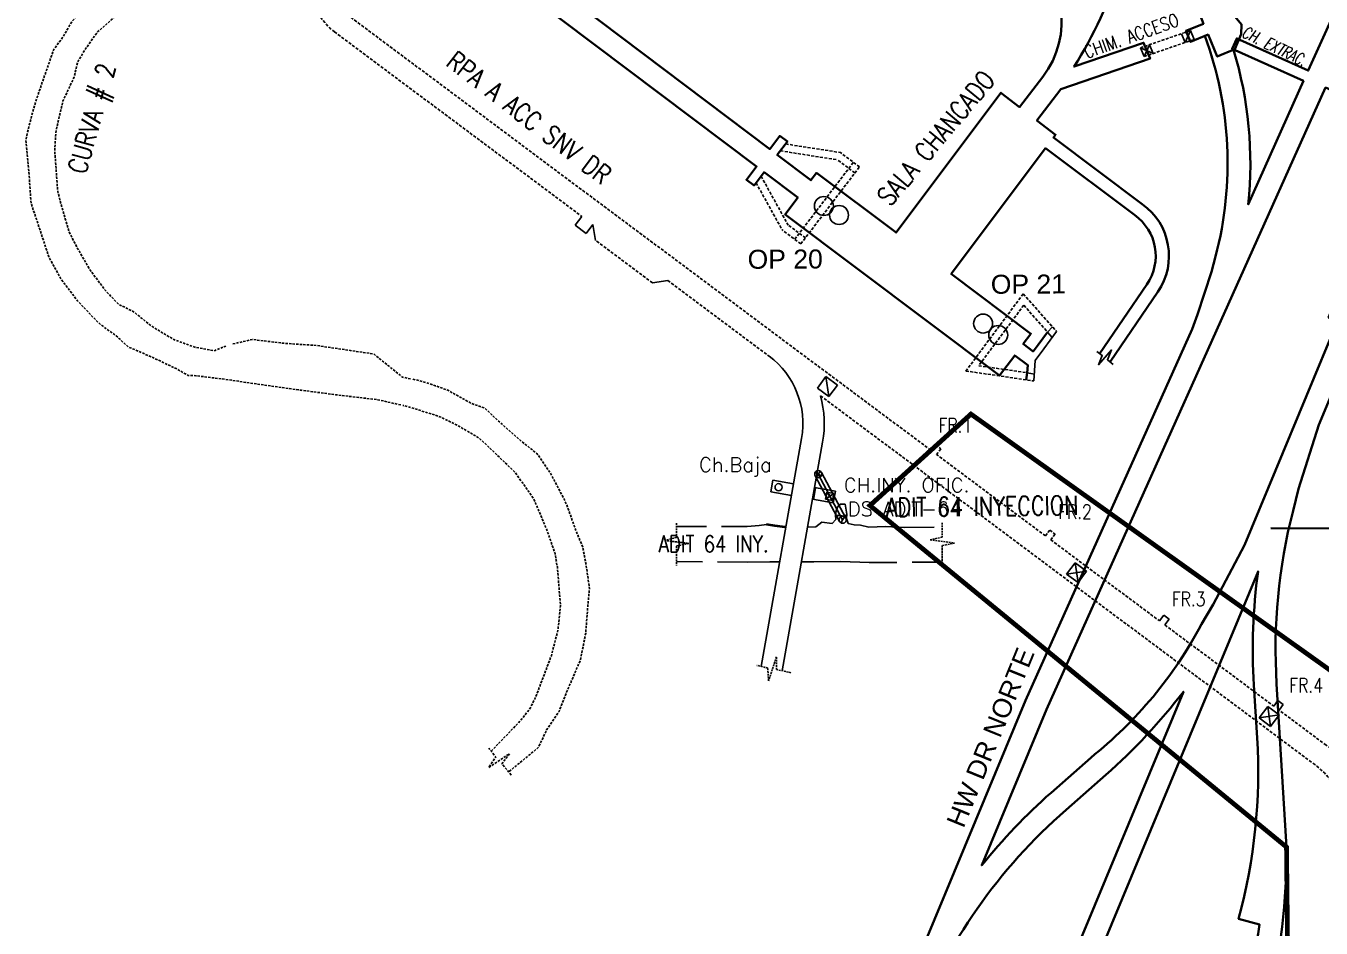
# Model space of a CAD drawing. Header units: millimetres. Extents: x -28 to 1943, y -5245 to 2752.
# Drawn here: x 510.9 to 783.7, y -2476.1 to -2286 of the extents above; entities that cross this region are included whole.
import ezdxf
from ezdxf.enums import TextEntityAlignment as Align

# ---------------------------------------------------------------- set-up
doc = ezdxf.new("R2010")
doc.units = ezdxf.units.MM
for name, pattern in [('DASHED', [0.75, 0.5, -0.25]), ('HIDDEN', [0.375, 0.25, -0.125]), ('HIDDEN2', [0.1875, 0.125, -0.0625]), ('TRAZOS2', [9.525, 6.35, -3.175])]:
    doc.linetypes.add(name, pattern=pattern)
doc.layers.add('15-212', color=1, linetype='Continuous', lineweight=18, transparency=0.5)
doc.styles.add('ARIAL', font='arial.ttf')
doc.styles.add('ROMANS', font='romans.shx', dxfattribs={"width": 0.8})

msp = doc.modelspace()

# ---------------------------------------------------------------- linework, layer by layer
at = {"color": 8, "linetype": 'HIDDEN', "ltscale": 2.5}
for p, q in [((578.543, -2283.674), (701.604, -2375.511)), ((575.856, -2287.284), (627.968, -2326.174)), ((745.678, -2290.654), (756.195, -2287.033)), ((745.678, -2290.654), (756.195, -2287.033)), ((746.45, -2292.504), (756.967, -2288.882)), ((746.45, -2292.504), (756.967, -2288.882)), ((670.913, -2310.916), (682.477, -2312.728)), ((669.811, -2312.363), (681.833, -2314.247)), ((686.473, -2315.74), (682.477, -2312.728)), ((672.831, -2331.003), (685.195, -2314.777)), ((674.108, -2331.966), (686.473, -2315.74)), ((685.503, -2317.013), (681.833, -2314.247)), ((664.68, -2319.097), (670.181, -2329.007)), ((665.738, -2317.707), (671.472, -2328.036)), ((674.108, -2331.966), (670.181, -2329.007)), ((675.078, -2330.694), (671.415, -2327.933)), ((642.867, -2340.176), (630.891, -2331.239)), ((646.073, -2339.685), (667.419, -2355.615)), ((720.983, -2342.494), (708.88, -2358.744)), ((720.983, -2342.494), (727.995, -2350.441)), ((721.081, -2344.873), (711.584, -2357.623)), ((721.081, -2344.873), (726.069, -2350.526)), ((708.88, -2358.744), (723.235, -2360.844)), ((711.584, -2357.623), (721.829, -2359.123)), ((678.262, -2363.956), (782.368, -2441.649)), ((701.604, -2375.511), (702.501, -2374.309)), ((702.501, -2374.309), (703.623, -2375.146)), ((703.623, -2375.146), (702.726, -2376.348)), ((725.646, -2393.454), (702.726, -2376.348)), ((726.544, -2392.252), (727.666, -2393.089))]:
    msp.add_line(p, q, dxfattribs=at)
at = {"color": 7, "linetype": 'Continuous'}
for p, q in [((754.3, -2287.685), (755.072, -2289.535)), ((754.3, -2287.685), (755.072, -2289.535)), ((756.195, -2287.033), (755.072, -2289.535)), ((756.195, -2287.033), (755.072, -2289.535)), ((756.114, -2289.176), (756.214, -2289.415)), ((756.195, -2287.033), (756.967, -2288.882)), ((756.195, -2287.033), (756.967, -2288.882)), ((756.214, -2289.415), (759.908, -2287.879)), ((745.678, -2290.654), (748.345, -2291.851)), ((745.678, -2290.654), (746.45, -2292.504)), ((745.678, -2290.654), (748.345, -2291.851)), ((745.678, -2290.654), (746.45, -2292.504)), ((746.316, -2289.588), (746.625, -2290.328)), ((747.573, -2290.002), (746.45, -2292.504)), ((747.573, -2290.002), (746.45, -2292.504)), ((747.573, -2290.002), (748.345, -2291.851)), ((747.573, -2290.002), (748.345, -2291.851)), ((727.995, -2350.441), (725.304, -2354.094)), ((726.069, -2350.526), (727.125, -2349.456)), ((726.069, -2350.526), (727.125, -2349.456)), ((726.069, -2350.526), (727.062, -2351.707)), ((726.069, -2350.526), (727.062, -2351.707)), ((723.479, -2356.516), (725.299, -2354.101)), ((723.235, -2360.844), (723.479, -2356.516)), ((721.829, -2359.123), (723.317, -2359.378)), ((721.829, -2359.123), (723.317, -2359.378)), ((682.546, -2390.724), (683.308, -2389.433))]:
    msp.add_line(p, q, dxfattribs=at)
at = {"color": 8}
for p, q in [((626.586, -2328.026), (627.968, -2326.174)), ((628.909, -2329.76), (626.586, -2328.026)), ((628.909, -2329.76), (630.292, -2327.908)), ((630.891, -2331.239), (630.292, -2327.908)), ((646.073, -2339.685), (642.867, -2340.176)), ((674.283, -2372.931), (665.767, -2420.973)), ((678.713, -2373.725), (670.176, -2421.888)), ((668.21, -2381.734), (667.774, -2384.196)), ((668.21, -2381.734), (672.585, -2382.509)), ((682.266, -2390.432), (677.12, -2380.816)), ((677.135, -2380.081), (678.427, -2380.844)), ((677.4, -2381.108), (678.162, -2379.817)), ((682.927, -2390.078), (677.781, -2380.462)), ((683.588, -2389.725), (678.442, -2380.109)), ((667.774, -2384.196), (672.149, -2384.971)), ((676.777, -2385.791), (677.214, -2383.33)), ((681.391, -2384.07), (677.017, -2383.295)), ((679.319, -2385.734), (679.581, -2384.257)), ((681.058, -2384.519), (679.319, -2385.734)), ((680.796, -2385.996), (679.581, -2384.257)), ((679.581, -2384.257), (681.058, -2384.519)), ((680.796, -2385.996), (681.058, -2384.519)), ((681.391, -2384.07), (680.955, -2386.532)), ((680.955, -2386.532), (676.58, -2385.756)), ((679.319, -2385.734), (680.796, -2385.996)), ((750.586, -2410.194), (751.708, -2411.032)), ((774.629, -2428.137), (775.751, -2428.974)), ((772.468, -2429.423), (773.095, -2433.619))]:
    msp.add_line(p, q, dxfattribs=at)
at = {"color": 7}
msp.add_line((757.716, -2346.847), (756.583, -2349.893), dxfattribs=at)
at = {"color": 8, "linetype": 'Continuous'}
for p, q in [((677.617, -2362.334), (679.401, -2359.923)), ((681.813, -2361.707), (679.401, -2359.923)), ((680.028, -2364.119), (679.401, -2359.923)), ((680.028, -2364.119), (677.617, -2362.334)), ((680.028, -2364.119), (681.813, -2361.707)), ((730.117, -2401.54), (731.901, -2399.129)), ((730.117, -2401.54), (734.313, -2400.913)), ((734.313, -2400.913), (731.901, -2399.129)), ((732.528, -2403.325), (731.901, -2399.129)), ((732.528, -2403.325), (734.313, -2400.913)), ((732.528, -2403.325), (730.117, -2401.54)), ((770.684, -2431.834), (772.468, -2429.423)), ((770.684, -2431.834), (774.88, -2431.207)), ((774.88, -2431.207), (772.468, -2429.423)), ((773.095, -2433.619), (772.468, -2429.423)), ((773.095, -2433.619), (772.468, -2429.423)), ((773.095, -2433.619), (774.88, -2431.207)), ((773.095, -2433.619), (770.684, -2431.834))]:
    msp.add_line(p, q, dxfattribs=at)
msp.add_line((682.546, -2390.724), (683.308, -2389.433))
at = {"color": 7, "lineweight": 35}
for points in [[(829.514, -2220.944, -0.0609382), (825.823, -2250.177), (824.593, -2254.969), (820.347, -2268.346), (807.354, -2299.613), (788.31, -2345.446), (786.463, -2344.678), (785.312, -2347.449), (787.159, -2348.216), (767.552, -2395.402), (761.004, -2407.961), (758.542, -2412.095, -0.1027569), (735.186, -2440.209), (726.821, -2447.58, 0.0424461), (712.23, -2462.868), (725.855, -2430.076), (784.677, -2299.02), (786.906, -2300.021), (788.381, -2296.737), (786.151, -2295.735), (823.582, -2212.337, 0.0321102), (828.538, -2199.376, -0.8565549), (829.514, -2199.527), (829.514, -2220.945)], [(829.514, -2220.944, -0.0609382), (825.823, -2250.177), (824.593, -2254.969), (820.347, -2268.346), (807.354, -2299.613), (788.31, -2345.446), (786.463, -2344.678), (785.312, -2347.449), (787.159, -2348.216), (767.552, -2395.402), (761.004, -2407.961), (758.542, -2412.095, -0.1027569), (735.186, -2440.209), (726.821, -2447.58, 0.0424461), (712.23, -2462.868), (725.855, -2430.076), (784.677, -2299.02), (786.906, -2300.021), (788.381, -2296.737), (786.151, -2295.735), (823.582, -2212.337, 0.0321102), (828.538, -2199.376, -0.8565549), (829.514, -2199.527), (829.514, -2220.945)], [(763.217, -2279.589), (762.708, -2279.801), (765.595, -2284.16), (766.978, -2285.739), (766.899, -2287.791), (765.528, -2290.958), (761.835, -2292.493), (759.908, -2287.879), (756.214, -2289.415), (755.251, -2287.108), (758.944, -2285.572), (745.646, -2250.93, -0.1266628), (731.678, -2294.629), (746.316, -2289.588), (747.707, -2292.917), (728.893, -2299.396), (723.842, -2305.957), (727.769, -2308.983), (727.331, -2309.566), (746.044, -2323.593, -0.4087372), (749.338, -2342.074), (739.256, -2356.834)], [(763.217, -2279.589), (762.708, -2279.801), (765.595, -2284.16), (766.978, -2285.739), (766.899, -2287.791), (765.528, -2290.958), (761.835, -2292.493), (759.908, -2287.879), (756.214, -2289.415), (755.251, -2287.108), (758.944, -2285.572), (745.646, -2250.93, -0.1266628), (731.678, -2294.629), (746.316, -2289.588), (747.707, -2292.917), (728.893, -2299.396), (723.842, -2305.957), (727.769, -2308.983), (727.331, -2309.566), (746.044, -2323.593, -0.4087372), (749.338, -2342.074), (739.256, -2356.834)], [(788.979, -2277.713), (781.02, -2295.445), (765.936, -2288.67), (764.952, -2290.859), (780.004, -2297.619), (768.365, -2323.641, 0.1002827), (765.275, -2291.063)], [(788.979, -2277.713), (781.02, -2295.445), (765.936, -2288.67), (764.952, -2290.859), (780.004, -2297.619), (768.365, -2323.641, 0.1002827), (765.275, -2291.063)], [(687.246, -2510.485), (721.449, -2428.172), (756.583, -2349.893), (757.716, -2346.847), (760.648, -2337.873), (761.496, -2334.615, 0.1533725), (759.239, -2288.157)], [(687.246, -2510.485), (721.449, -2428.172), (756.583, -2349.893), (757.716, -2346.847), (760.648, -2337.873), (761.496, -2334.615, 0.1533725), (759.239, -2288.157)], [(726.069, -2350.526), (724.101, -2353.198), (723.046, -2354.599), (720.981, -2353.051), (722.6, -2350.891), (705.797, -2338.295), (725.652, -2311.807), (744.42, -2325.874, -0.4087372), (747.026, -2340.493), (737.035, -2355.121)], [(726.069, -2350.526), (724.101, -2353.198), (723.046, -2354.599), (720.981, -2353.051), (722.6, -2350.891), (705.797, -2338.295), (725.652, -2311.807), (744.42, -2325.874, -0.4087372), (747.026, -2340.493), (737.035, -2355.121)], [(793.69, -2345.012), (783.273, -2370.074), (778.996, -2383.563), (777.803, -2388.226, 0.0786755), (774.358, -2424.61), (776.434, -2459.027, -0.06552), (772.357, -2492.361, -0.0043752), (766.973, -2508.344), (754.271, -2538.914), (757.585, -2540.321), (756.178, -2543.635), (752.889, -2542.239), (733.604, -2588.647), (741.551, -2591.95), (730.039, -2619.653), (722.092, -2616.351), (663.822, -2756.579)], [(793.69, -2345.012), (783.273, -2370.074), (778.996, -2383.563), (777.803, -2388.226, 0.0786755), (774.358, -2424.61), (776.434, -2459.027, -0.06552), (772.357, -2492.361, -0.0043752), (766.973, -2508.344), (754.271, -2538.914), (757.585, -2540.321), (756.178, -2543.635), (752.889, -2542.239), (733.604, -2588.647), (741.551, -2591.95), (730.039, -2619.653), (722.092, -2616.351), (663.822, -2756.579)], [(762.541, -2506.503, 0.0653994), (770.714, -2475.315), (766.323, -2474.118, 0.0819385), (770.245, -2436.033), (769.567, -2424.906, -0.0490628), (770.44, -2400.958), (719.172, -2524.342)], [(762.541, -2506.503, 0.0653994), (770.714, -2475.315), (766.323, -2474.118, 0.0819385), (770.245, -2436.033), (769.567, -2424.906, -0.0490628), (770.44, -2400.958), (719.172, -2524.342)]]:
    msp.add_lwpolyline(points, format="xyb", dxfattribs=at)
for points in [[(676.548, -2261.135, -0.294124), (714.03, -2263.763), (721.226, -2269.194, -0.4141484), (725.106, -2296.78), (720.198, -2303.15), (716.281, -2300.132), (694.195, -2329.598), (677.391, -2317.003), (676.236, -2318.544), (669.163, -2313.213), (671.284, -2310.429), (669.69, -2309.221), (667.566, -2312.009), (627.325, -2281.682, 0.1565837), (646.657, -2277.66)], [(676.548, -2261.135, -0.294124), (714.03, -2263.763), (721.226, -2269.194, -0.4141484), (725.106, -2296.78), (720.198, -2303.15), (716.281, -2300.132), (694.195, -2329.598), (677.391, -2317.003), (676.236, -2318.544), (669.163, -2313.213), (671.284, -2310.429), (669.69, -2309.221), (667.566, -2312.009), (627.325, -2281.682, 0.1565837), (646.657, -2277.66)], [(714.753, -2522.466), (691.558, -2512.62), (698.141, -2496.777, -0.1227572), (729.994, -2451.182), (738.358, -2443.812, 0.0490628), (754.713, -2426.297)], [(714.753, -2522.466), (691.558, -2512.62), (698.141, -2496.777, -0.1227572), (729.994, -2451.182), (738.358, -2443.812, 0.0490628), (754.713, -2426.297)]]:
    msp.add_lwpolyline(points, format="xyb", close=True, dxfattribs=at)
msp.add_lwpolyline([(587.992, -2265.907), (588.014, -2265.634), (596.396, -2264.142), (664.778, -2315.668), (662.656, -2318.452), (664.253, -2319.656), (666.375, -2316.872), (673.477, -2322.224), (670.793, -2325.805), (716.003, -2359.692), (719.182, -2355.452), (721.921, -2357.505), (721.829, -2359.123), (721.612, -2360.607)], dxfattribs=at)
msp.add_lwpolyline([(587.992, -2265.907), (588.014, -2265.634), (596.396, -2264.142), (664.778, -2315.668), (662.656, -2318.452), (664.253, -2319.656), (666.375, -2316.872), (673.477, -2322.224), (670.793, -2325.805), (716.003, -2359.692), (719.182, -2355.452), (721.921, -2357.505), (721.829, -2359.123), (721.612, -2360.607)], dxfattribs=at)
at = {"color": 8, "linetype": 'DASHED', "flags": 128}
for points in [[(589.822, -2365.884), (585.028, -2364.803), (576.109, -2363.735), (568.837, -2362.79), (560.922, -2361.686), (552.933, -2360.509), (546.653, -2359.735), (545.031, -2359.681), (542.738, -2358.349), (538.972, -2356.56), (535.177, -2354.818), (532.417, -2353.678), (529.905, -2351.35), (527.723, -2349.814), (525.982, -2348.435), (521.731, -2343.956), (518.269, -2339.415), (515.686, -2334.703), (513.778, -2328.866), (511.933, -2323.35), (511.556, -2317.725), (510.858, -2310.036), (511.55, -2306.939), (512.861, -2302.181), (514.327, -2297.862), (516.734, -2290.997), (518.594, -2288.484), (520.512, -2285.198), (522.839, -2282.492), (527.526, -2277.815), (532.895, -2273.806), (535.542, -2271.231), (539.251, -2269.351), (539.685, -2269.273)], [(565.807, -2269.746), (564.019, -2270.116), (555.917, -2271.862), (549.297, -2272.836), (545.576, -2274.197), (539.979, -2276.064), (534.553, -2279.623), (528.851, -2284.774), (525.947, -2287.313), (523.426, -2290.884), (521.734, -2293.679), (521.019, -2296.845), (518.669, -2301.839), (517.215, -2308.068), (516.922, -2312.188), (517.57, -2321.024), (519.135, -2326.689), (519.93, -2329.433), (521.762, -2332.944), (524.392, -2337.509), (527.683, -2341.865), (530.394, -2344.7), (533.542, -2346.245), (537.299, -2349.274), (541.912, -2352.065), (546.442, -2353.737), (550.569, -2354.465), (552.996, -2353.5)], [(554.46, -2353.052), (558.545, -2352.098), (565.067, -2352.89), (572.085, -2353.365), (578.219, -2354.28), (584.118, -2355.127), (590.207, -2360.048), (592.104, -2360.428)], [(592.404, -2360.488), (593.745, -2360.756), (597.158, -2361.841), (599.762, -2362.808), (604.757, -2365.601), (607.571, -2366.582), (610.047, -2368.958), (615.25, -2373.556), (618.516, -2376.134), (621.528, -2380.542), (623.517, -2384.307), (624.759, -2386.818), (626.715, -2392.325), (628.178, -2395.876), (628.919, -2399.842), (629.577, -2404.525), (629.139, -2409.452), (628.79, -2413.977), (627.699, -2419.569), (624.765, -2426.413), (623.175, -2430.473), (620.563, -2434.366), (618.813, -2438.057), (612.562, -2443.201)], [(608.884, -2438.81), (608.947, -2438.763), (615.144, -2432.303), (617.128, -2429.747), (618.3, -2427.313), (621.553, -2418.703), (622.939, -2413.366), (623.485, -2408.203), (622.819, -2400.041), (622.335, -2397.208), (620.688, -2392.401), (617.841, -2385.64), (613.964, -2380.157), (610.187, -2376.5), (606.438, -2372.941), (601.867, -2370.231), (598.092, -2368.373), (591.323, -2366.223), (590.285, -2365.989)], [(613.104, -2443.86), (611.141, -2441.474), (612.76, -2439.36), (608.356, -2442.292), (609.856, -2440.054), (608.417, -2438.212)]]:
    msp.add_lwpolyline(points, dxfattribs=at)
at = {"color": 254, "lineweight": 35}
msp.add_lwpolyline([(773.161, -2391.845), (885.018, -2391.922, 0.4217551), (887.421, -2389.069), (887.421, -2345.054), (880.766, -2339.47), (887.421, -2331.54), (890.921, -2331.54), (890.921, -2389.069, 0.2375732), (893.346, -2391.928), (932.379, -2391.956)], format="xyb", dxfattribs=at)
at = {"color": 7, "linetype": 'Continuous'}
msp.add_lwpolyline([(739.913, -2357.372), (738.702, -2356.384), (739.598, -2354.302), (736.856, -2357.419), (737.618, -2355.471), (736.486, -2354.63)], dxfattribs=at)
msp.add_lwpolyline([(739.913, -2357.372), (738.702, -2356.384), (739.598, -2354.302), (736.856, -2357.419), (737.618, -2355.471), (736.486, -2354.63)], dxfattribs=at)
at = {"color": 252, "linetype": 'TRAZOS2'}
for points in [[(681.418, -2389.171), (682.489, -2389.196), (683.48, -2389.4), (683.818, -2388.895), (683.675, -2388.084), (683.48, -2386.8), (682.489, -2386.791), (681.899, -2387.269), (681.559, -2388.188), (681.418, -2389.171)], [(675.536, -2391.646), (677.248, -2391.54), (678.55, -2390.591), (680.705, -2390.868), (681.49, -2390.053), (681.418, -2389.171)], [(683.818, -2388.895), (683.747, -2389.803), (684.072, -2390.874), (685.322, -2391.142), (686.676, -2391.23), (688.422, -2391.607), (691.941, -2391.509), (695.852, -2391.711), (704.268, -2391.661)], [(647.887, -2391.497), (662.817, -2391.533), (665.308, -2391.273), (666.867, -2391.048)], [(666.852, -2391.146), (668.585, -2391.405), (670.759, -2391.705)], [(666.881, -2390.949), (668.613, -2391.207), (670.787, -2391.507)], [(670.773, -2391.606), (670.971, -2391.614)], [(669.67, -2398.954), (667.612, -2398.965), (662.906, -2399.006), (647.887, -2398.904)], [(703.887, -2399.044), (688.511, -2399.049), (682.568, -2398.871), (676.853, -2398.915), (674.246, -2398.929)]]:
    msp.add_lwpolyline(points, dxfattribs=at)
at = {"color": 252, "linetype": 'HIDDEN', "ltscale": 1.5}
for points in [[(647.887, -2390.804), (647.887, -2393.812), (645.37, -2394.414), (650.514, -2395.07), (647.887, -2395.617), (647.887, -2399.718)], [(703.893, -2390.715), (703.893, -2393.723), (701.376, -2394.325), (706.519, -2394.981), (703.893, -2395.528), (703.893, -2399.63)], [(672.037, -2422.299), (669.02, -2421.633), (668.988, -2418.971), (667.334, -2423.997), (667.132, -2421.31), (664.863, -2420.749)]]:
    msp.add_lwpolyline(points, dxfattribs=at)
at = {"color": 8, "linetype": 'HIDDEN', "ltscale": 2.5}
for points in [[(726.544, -2392.252), (725.646, -2393.454)], [(727.666, -2393.089), (726.768, -2394.291)], [(726.768, -2394.291), (749.689, -2411.396)], [(750.811, -2412.234), (773.732, -2429.339)], [(803.118, -2444.585), (800.102, -2444.154), (794.784, -2442.849), (789.786, -2440.731), (784.78, -2437.584), (774.854, -2430.176)]]:
    msp.add_lwpolyline(points, dxfattribs=at)
at = {"color": 8}
for points in [[(750.586, -2410.194), (749.689, -2411.396)], [(751.708, -2411.032), (750.811, -2412.234)], [(774.629, -2428.137), (773.732, -2429.339)], [(775.751, -2428.974), (774.854, -2430.176)]]:
    msp.add_lwpolyline(points, dxfattribs=at)
at = {"color": 7, "linetype": 'Continuous'}
for centre in [(678.968, -2323.983), (678.968, -2323.983), (682.163, -2325.884), (682.163, -2325.884), (712.511, -2348.752), (712.511, -2348.752), (715.706, -2351.16), (715.706, -2351.16)]:
    msp.add_circle(centre, 2, dxfattribs=at)
at = {"color": 8}
for centre in [(677.781, -2380.462), (669.429, -2383.218)]:
    msp.add_circle(centre, 0.75, dxfattribs=at)
at = {"color": 252, "linetype": 'TRAZOS2'}
msp.add_circle((682.927, -2390.078), 0.75, dxfattribs=at)
at = {"color": 8, "linetype": 'HIDDEN', "ltscale": 2.5}
for centre, radius, start, end in [((583.178, -2277.462), 12.25, 191.27453, 233.27046), ((771.812, -2455.794), 17.65, 25.20892, 53.26675)]:
    msp.add_arc(centre, radius, start, end, dxfattribs=at)
at = {"color": 8}
for radius, start, end in [(22.25, 53.25284, 53.26701), (17.75, 349.9482, 53.26701), (22.25, 349.9482, 15.33691)]:
    msp.add_arc((656.804, -2369.841), radius, start, end, dxfattribs=at)
at = {"layer": '15-212', "lineweight": 35, "const_width": 1}
msp.add_lwpolyline([(810.737, -2381.157), (927.757, -2381.157), (927.757, -2454.483), (870.858, -2454.483), (870.858, -2534.003), (777.243, -2534.003), (776.434, -2459.027), (688.67, -2387.07), (709.947, -2367.815), (810.292, -2439.373), (810.737, -2381.157)], dxfattribs=at)

# ---------------------------------------------------------------- texts
at = {"color": 8, "style": 'ROMANS', "width": 0.8}
msp.add_text('CHIM. ACCESO', height=2.75, rotation=19.65484, dxfattribs=at).set_placement((734.351, -2292.957))
at = {"color": 7, "style": 'ROMANS', "oblique": 10, "width": 0.7}
msp.add_text('CH. EXTRAC.', height=2.5, rotation=333.91576, dxfattribs=at).set_placement((766.768, -2288.227))
at = {"color": 8, "linetype": 'HIDDEN2', "style": 'ROMANS', "width": 0.8}
for s, rotation, p in [('RPA A ACC SNV DR', 322.43857, (599.1, -2294.261)), ('CURVA # 2', 74.35635, (523.448, -2317.478))]:
    msp.add_text(s, height=4, rotation=rotation, dxfattribs=at).set_placement(p)
at = {"color": 7, "linetype": 'HIDDEN2', "style": 'ROMANS', "width": 0.8}
msp.add_text('SALA CHANCADO', height=4, rotation=50.01808, dxfattribs=at).set_placement((692.933, -2324.294))
msp.add_text('SALA CHANCADO', height=4, rotation=50.01808, dxfattribs=at).set_placement((692.933, -2324.294))
at = {"color": 7, "linetype": 'Continuous', "style": 'ARIAL'}
for s, p in [('OP 20', (662.914, -2337.21)), ('OP 21', (714.139, -2342.478))]:
    msp.add_text(s, height=4, rotation=0.26794, dxfattribs=at).set_placement(p)
at = {"color": 8, "style": 'ROMANS', "width": 0.8}
for s, p in [('FR.1', (703.127, -2371.669)), ('FR.2', (728.316, -2389.888)), ('FR.3', (752.273, -2408.284)), ('FR.4', (777.024, -2426.456))]:
    msp.add_text(s, height=3, dxfattribs=at).set_placement(p)
at = {"color": 8, "linetype": 'Continuous', "style": 'ROMANS'}
for s, p in [('Ch.Baja', (652.669, -2379.979)), ('CH.INY. OFIC.', (683.186, -2384.287)), ('DS ADIT-64', (684.005, -2389.306))]:
    msp.add_text(s, height=3, dxfattribs=at).set_placement(p)
at = {"color": 254, "style": 'ROMANS', "width": 0.8}
msp.add_text('ADIT 64 INYECCION', height=4, rotation=0.63243, dxfattribs=at).set_placement((692.011, -2389.471))
at = {"color": 8, "style": 'ROMANS', "width": 0.8}
msp.add_text('ADIT 64 INY.', height=3.5, dxfattribs=at).set_placement((655.748, -2397.972), align=Align.BOTTOM_CENTER)
at = {"color": 7, "linetype": 'HIDDEN2', "style": 'ARIAL'}
msp.add_text('HW DR NORTE', height=4, rotation=67.91543, dxfattribs=at).set_placement((708.389, -2455.231))

doc.saveas('drawing.dxf')
